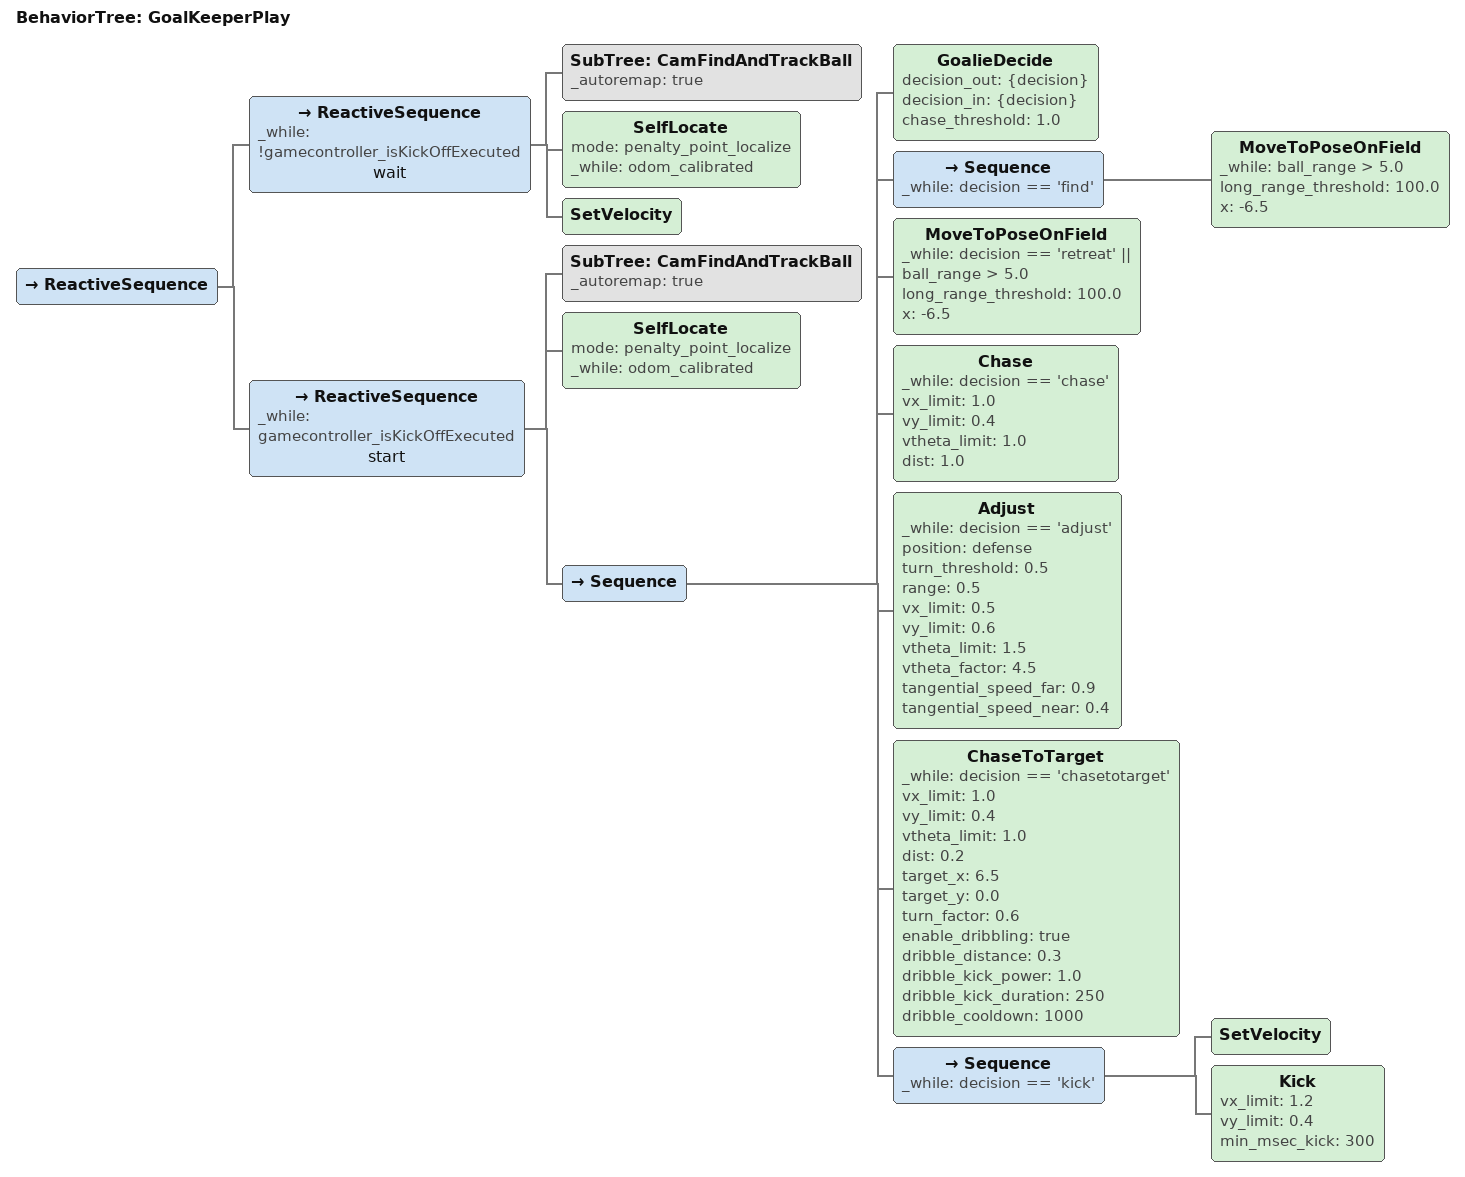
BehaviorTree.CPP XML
<root BTCPP_format="4" >
   <include path="./subtree_cam_find_and_track_ball.xml" />
   <BehaviorTree ID="GoalKeeperPlay">
      <ReactiveSequence >
         <ReactiveSequence _while="!gamecontroller_isKickOffExecuted" name="wait">
            <SubTree ID="CamFindAndTrackBall" _autoremap="true" />
            <SelfLocate mode="penalty_point_localize" _while="odom_calibrated" />
            <SetVelocity />
         </ReactiveSequence>
         <ReactiveSequence _while="gamecontroller_isKickOffExecuted" name="start">
            <SubTree ID="CamFindAndTrackBall" _autoremap="true" />
            <SelfLocate mode="penalty_point_localize" _while="odom_calibrated" />
            <Sequence>
                  <GoalieDecide decision_out="{decision}" decision_in="{decision}" chase_threshold="1.0" />
                  <Sequence _while="decision == 'find'">
                     <MoveToPoseOnField _while="ball_range > 5.0" long_range_threshold="100.0" x="-6.5" />
                  </Sequence>
                  <MoveToPoseOnField _while="decision == 'retreat' || ball_range > 5.0" long_range_threshold="100.0" x="-6.5" />
                  <Chase   _while="decision == 'chase'"  vx_limit="1.0"  vy_limit="0.4"  vtheta_limit="1.0"  dist="1.0"/>
                  <Adjust _while="decision == 'adjust'" position="defense" turn_threshold="0.5" range="0.5" vx_limit="0.5" vy_limit="0.6" vtheta_limit="1.5" vtheta_factor="4.5" tangential_speed_far="0.9" tangential_speed_near="0.4" />
                  <ChaseToTarget _while="decision == 'chasetotarget'"
                                 vx_limit="1.0"
                                 vy_limit="0.4"
                                 vtheta_limit="1.0"
                                 dist="0.2"
                                 target_x="6.5"
                                 target_y="0.0"
                                 turn_factor="0.6"
                                 enable_dribbling="true"
                                 dribble_distance="0.3"
                                 dribble_kick_power="1.0"
                                 dribble_kick_duration="250"
                                 dribble_cooldown="1000" />
                  <Sequence  _while="decision == 'kick'">
                     <SetVelocity />
                     <Kick vx_limit="1.2" vy_limit="0.4" min_msec_kick="300"/>
                  </Sequence>
            </Sequence>
         </ReactiveSequence>
      </ReactiveSequence>
   </BehaviorTree>
</root>
